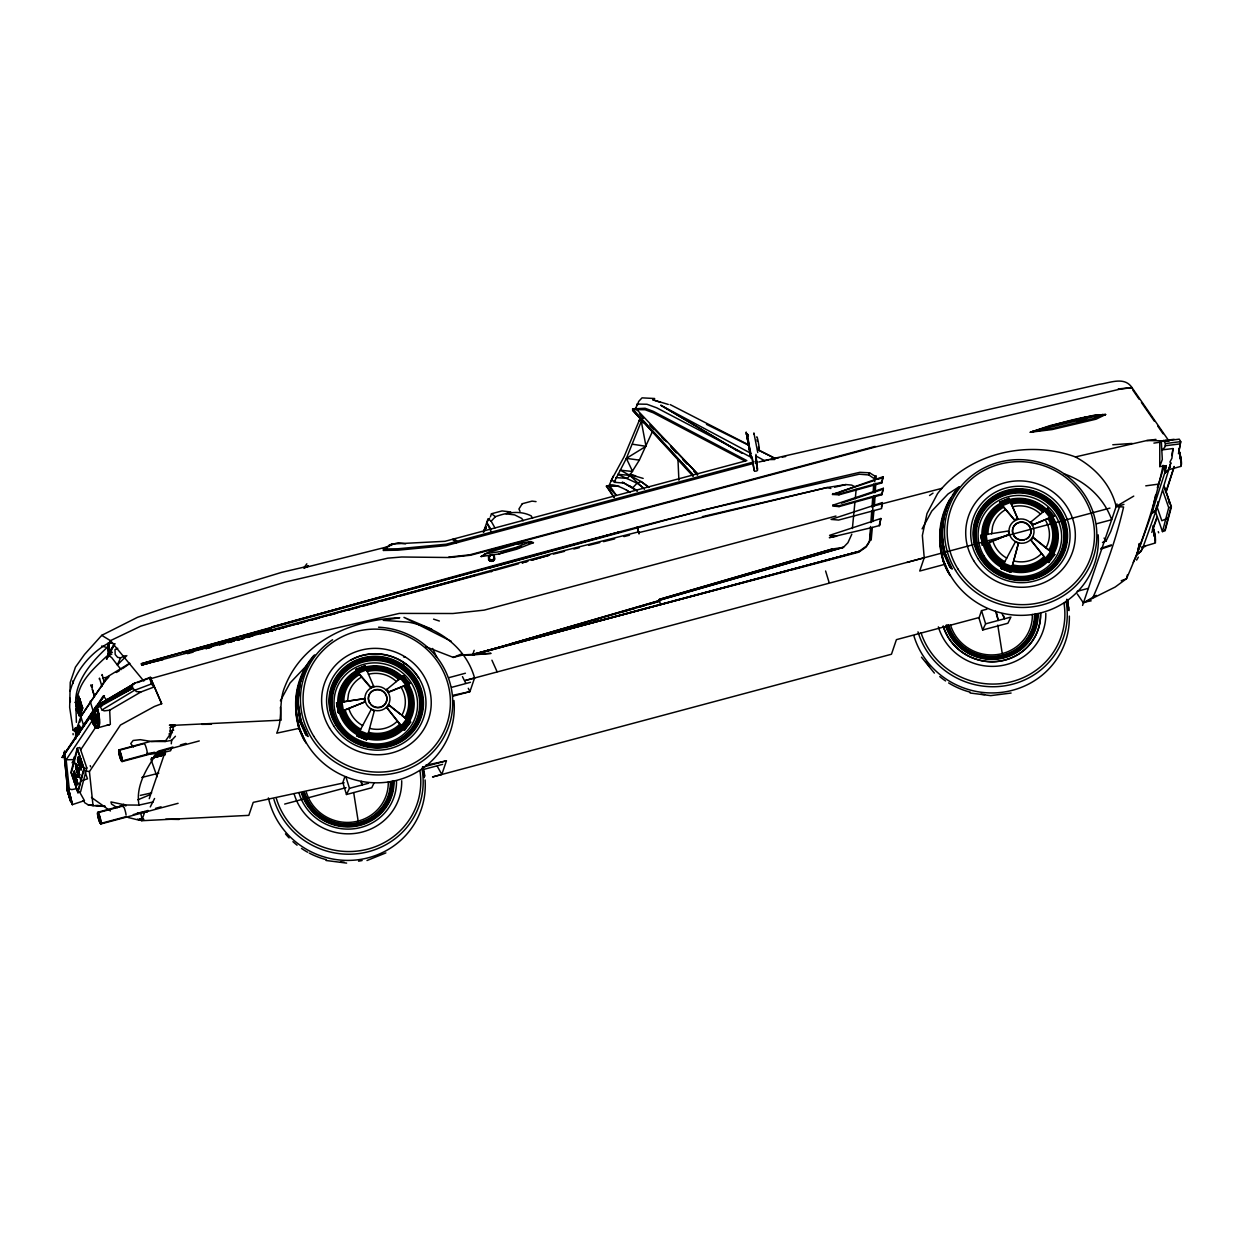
<?xml version="1.0" encoding="UTF-8"?>
<svg xmlns="http://www.w3.org/2000/svg" width="1244" height="1244" viewBox="0 0 1244 1244"><rect width="100%" height="100%" fill="white"/><g stroke="black" fill="none" stroke-linecap="round" stroke-linejoin="round"><path stroke-width="1.5" d="M1170.822 462.908L1168.427 470.03L1164.742 473.047L1166.063 465.785L1159.75 466.578L1159.781 441.62L1179.234 439.148L1180.711 441.62L1178.877 451.665M76.661 770.207L78.947 777.111L77.128 771.731L78.31 775.463L78.574 774.717M77.377 771.653L78.574 775.385M78.403 775.463L77.206 771.715M78.621 732.467L78.356 726.776L79.196 732.156M945.471 564.154L919.72 571.043L924.214 557.763L922.364 535.526L926.982 513.57L937.556 493.619C968.718 452.94 1028.104 439.536 1075.391 456.921L1146.812 440.547L1168.878 440.905L1131.947 387.568L1119.056 389.356L875.931 446.845L470.543 555.244L449.55 557.514L401.61 557.001L387.755 558.167L285.342 582.021L140.774 626.136L110.436 640.66L109.379 642.573L108.803 653.193L106.58 659.009L108.586 655.401L108.803 642.899L112.162 642.604M1076.511 420.052L1077.257 421.421M1077.475 421.343L1076.729 420.161M1077.708 420.363L1078.501 420.643M1077.631 420.907L1078.501 420.503M1079.077 419.446L1079.434 420.223M1080.616 419.881L1079.341 419.492M1080.274 419.663L1080.818 421.156L1079.497 421.265M1080.274 421.638L1080.896 420.27M1082.56 419.632L1081.969 419.212M1082.031 419.119L1082.389 420.177M1083.477 418.637L1083.54 419.663M1083.695 418.622C1084.068 416.756 1085.188 420.674 1083.54 419.523M1084.69 417.549L1085.048 417.3M1084.752 417.782L1085.779 417.704L1085.374 419.368M1086.401 418.544L1086.525 419.181M79.289 732.11L78.559 727.631M78.59 727.787L79.678 732.032L78.963 728.409M75.573 739.169L75.697 731.845L80.876 716.56L107.528 676.705L129.718 663.239M77.268 704.244C76.055 683.733 93.113 669.023 106.751 656.226L108.586 655.401L108.819 653.038L106.58 659.009L108.741 655.588L107.793 643.506L108.803 642.899M80.471 768.077L78.077 760.846M81.202 769.741L77.657 760.893L77.548 759.12L80.72 767.999L77.812 759.042L81.529 767.735L78.139 757.052L79.585 763.241M1078.812 419.881L1080.647 419.881M78.667 727.6L79.041 730.166L78.761 725.47L79.507 730.29L78.761 726.667L79.694 729.186M79.01 726.527L79.196 725.345L79.678 728.595M79.134 732.638L79.709 727.382L79.134 728.937M78.559 733.618L78.838 734.551L77.828 733.898L78.854 733.633C75.355 727.009 80.891 719.747 80.16 732.374L78.419 726.247M108.679 643.008L107.839 643.521L108.586 655.401L108.71 652.929M873.786 496.589L871.686 521.874M874.019 492.873L874.454 485.44M874.672 481.723L875.014 476.157L869.556 472.813L859.884 472.316C618.284 527.814 380.182 597.524 141.381 663.721L141.785 665.027L150.244 662.663M875.014 496.263L874.423 505.779M875.232 492.546L875.776 483.263M876.009 479.546L876.227 475.83M1085.67 419.259L1085.965 417.346M1167.914 498.688L1167.541 497.507M1167.929 498.611L1167.665 497.678M80.362 759.446L80.736 760.551L80.456 759.446M870.582 526.476L869.447 541.809L866.011 547.142L858.749 552.181L790.298 570.327M870.862 522.651L871.717 511.16M872.013 507.319L872.713 497.74M873.148 492.002L873.708 484.336M79.538 791.868L84.452 800.638L72.339 804.619L69.446 792.926M79.134 731.69C76.801 724.552 78.807 735.499 78.232 731.161M78.963 730.71L78.496 729.855L78.232 732.576M78.17 727.04L79.523 731.659C77.61 731.301 78.185 726.216 79.476 730.337M78.216 727.818C76.817 731.13 80.471 727.227 79.025 728.207M79.445 730.057L79.352 728.175M71.686 802.878L69.369 792.957L70.224 796.284M71.857 802.458L72.447 804.324M71.888 804.153L70.721 797.202M77.657 769.616L78.978 773.488M879.508 525.543L880.814 518.53L879.508 525.543L871.127 527.751L869.96 540.425L866.399 546.116L859.044 551.419L507.645 645.558M871.173 540.098L872.355 527.425M872.899 521.485L873.941 510.382M75.542 766.491L78.87 777.236M852.373 528.576L854.908 502.421M855.266 498.688L856.167 489.343M832.5 494.459L883.116 476.716L881.763 482.952L838.985 494.817L832.5 494.459L837.71 492.733M832.842 505.204L832.749 506.044L839.062 506.603L881.841 494.739L883.364 488.301L832.842 505.204L839.14 505.748L881.918 493.884L883.364 488.301M838.985 494.817L839.062 493.961L881.841 482.097L883.116 476.716M839.062 506.603L839.14 505.748M873.723 485.176L873.817 484.32M873.801 496.962L873.894 496.107M881.763 482.952L881.841 482.097M881.841 494.739L881.918 493.884M171.283 743.819L171.641 740.336L175.451 736.246M78.994 696.127C78.605 695.785 79.896 708.738 82.726 708.1L79.585 698.397L79.414 699.486M76.91 770.129L78.823 776.878M77.594 767.781L79.709 775.121L78.388 772.431L79.165 773.457M79.492 775.043L78.652 772.353M104.651 806.439L93.051 805.708L89.428 771.622L120.435 725.05L154.365 706.499L161.673 703.731L150.275 677.342L132.844 683.905L132.33 686.719L97.125 706.965L93.098 712.781L93.191 715.751M108.586 655.401L108.834 653.038M79.523 775.074L77.47 768.03M75.666 766.522L77.066 771.467L76.817 770.145M488.519 556.814C493.401 567.731 498.269 548.448 488.519 556.814L488.628 559.629C489.778 562.63 495.485 561.417 494.521 558.058M295.761 706.079L297.814 688.119M295.901 708.131L296.741 699.05M297.316 695.629L297.969 688.305M296.974 702.798L299.229 682.972L305.651 667.297M299.369 682.832L297.114 702.642L300.115 722.64M299.648 682.676L297.409 702.44L300.535 722.204L306.397 735.297M299.928 682.536L297.689 702.238L300.799 721.955L306.973 735.717M300.208 682.381L297.969 702.036L301.079 721.691L307.548 736.137M940.433 535.153L941.039 529.788M941.646 524.408L942.05 520.832L941.817 524.595M940.588 535.309L940.993 531.732M943.45 515.358L941.07 535.324L944.196 555.182M943.745 515.203L941.49 534.967L944.616 554.731L950.494 567.824M1133.268 562.366L1137.109 554.42L1139.395 543.472L1137.032 554.575L1140.717 551.605L1142.676 548.169L1157.324 507.132L1157.946 501.612M1137.032 554.575L1151.664 513.539L1155.349 510.569L1157.309 507.132L1170.806 462.97M81.016 769.694L78.03 760.877L80.922 769.476M1173.03 448.789L1171.91 458.274L1169.858 462.146M881.436 507.117L882.323 502.592L881.561 508.563L838.627 520.054L831.085 519.417L882.323 502.592M347.542 701.321L348.475 694.059A28.954 27.881 18.8 0 1 361.537 677.078M991.639 533.847L992.556 526.585A28.954 27.881 18.8 0 1 1005.619 509.605M70.799 800.825L72.401 804.759L68.062 789.147M1081.238 420.348L1081.16 418.964M76.506 734.8L74.998 728.626L78.185 728.222L79.616 732.047M79.01 697.418C77.688 701.087 79.865 709.033 82.446 708.909L78.947 699.517L82.011 708.613L80.922 709.531L82.446 708.909M1080.165 421.374L1080.134 420.503M79.803 728.735C77.144 731.752 78.108 726.465 78.185 729.279M1163.093 465.318C1155.007 504.24 1142.49 542.353 1126.504 578.709L1115.168 587.044L1083.415 602.905L1077.304 593.994M1171.786 455.537L1173.045 448.524L1161.787 449.939L1162.316 459.487L1159.75 466.578M1178.457 453.765L1180.711 441.62L1165.504 443.548L1163.435 440.407M101.946 675.492L102.148 674.528L103.89 681.09L107.995 678.027M453.205 696.111L469.937 691.633L474.57 677.996C466.282 647.751 438.432 627.66 408.436 622.155L383.23 620.336L399.728 617.724C353.001 619.481 302.805 640.318 284.829 686.766C278.283 702.051 283.181 718.363 276.728 733.167L299.462 728.284M1155.536 495.19L1151.68 513.523L1155.349 510.553L1157.324 507.117M1164.742 473.047L1166.312 465.567M99.287 679.1L99.489 678.151L101.915 686.393M879.197 525.59L879.897 522.433M1127.344 574.946L1126.504 578.709L1121.202 580.761M78.45 731.938L77.952 729.419M611.302 480.324L624.13 456.672L639.478 419.974M642.324 418.855L626.385 458.367L614.054 482.283L623.508 483.03M1082.56 419.788L1082.436 419.43M659.118 600.308L843.448 547.329L659.118 600.308L659.351 599.359L832.127 549.071L843.448 547.329L847.941 542.711L851.829 534.174M648.342 604.444L659.444 601.256L659.413 599.39L832.127 549.071M1077.708 419.943L1078.486 420.519M77.19 748.282L70.924 772.213L77.906 792.723L80.565 791.899L86.816 767.968L79.849 747.473L77.19 748.282L84.157 768.776L77.906 792.723M1156.671 505.997L1155.318 511.16L1162.471 531.608L1165.13 530.768L1171.381 506.837L1164.228 486.388M1162.471 531.608L1168.722 507.676L1162.767 490.634M1164.959 529.96L1171.102 506.479L1164.508 487.632M366.513 739.776L374.444 710.324A12.58 12.113 18.8 0 0 386.48 707.198L404.689 729.917L410.644 722.126L388.423 704.679A12.58 12.113 18.8 0 0 388.144 692.519L386.106 690A12.58 12.113 18.8 0 0 373.931 686.828L370.93 688.041A12.58 12.113 18.8 0 0 364.896 698.568L365.394 701.709A12.58 12.113 18.8 0 0 371.396 709.111L374.257 710.759L371.396 709.111L357.09 735.997L366.513 739.776L357.09 735.997M1010.594 572.302L1018.541 542.851A12.58 12.113 18.8 0 0 1030.576 539.725L1048.77 562.443L1054.741 554.653L1052.797 553.456A37.444 36.045 18.8 0 0 1051.989 517.255L1053.886 516.058L1047.572 508.252L1030.188 522.527A12.58 12.113 18.8 0 0 1018.012 519.354L1015.026 520.567A12.58 12.113 18.8 0 0 1008.993 531.095L1009.49 534.236A12.58 12.113 18.8 0 0 1015.493 541.638L1018.541 542.851L1010.594 572.302L1001.171 568.524L1009.226 571.229M73.551 777.205C74.671 773.737 73.443 779.739 72.961 775.463L74.422 771.093L74.78 773.628C84.11 805.692 69.757 753.662 75.977 783.487M76.506 763.925L77.61 770.953L75.884 765.355L76.506 763.925L77.439 768.543M73.8 777.127L74.422 771.093M74.158 775.028L74.376 774.234M77.517 782.678L74.158 771.171M77.175 768.621L76.257 764.003M77.081 777.36L76.941 774.312M79.165 769.896L79.041 766.848M76.661 781.885L76.382 785.866L76.413 781.963M1155.101 538.854L1153.717 531.359M462.286 653.66L453.003 657.47L463.343 654.873L472.611 654.95L659.444 601.256M79.538 727.787L79.383 729.342L79.492 728.284M79.663 729.404L78.932 728.611L79.336 730.337M1157.293 487.835L1164.431 465.66M1174.118 466.453L1165.784 492.329L1165.364 490.976M1165.939 492.608L1174.134 467.153M70.13 691.213C75.215 671.418 90.206 653.147 107.839 643.521M77.828 703.373L76.693 706.343M77.906 705.348L78.745 705.115L81.031 713.107L80.191 713.325L77.097 703.233L78.279 702.565M77.377 702.44L78.216 702.207M79.88 699.408L81.295 705.146L79.88 699.408L78.077 700.636L81.606 711.475L81.389 709.236M77.299 705.364L79.709 714.725L80.642 714.243L79.709 714.725M79.803 714.476L77.081 704.881M81.311 709.469L81.389 710.557L78.325 699.61M77.361 704.742L77.672 703.809L76.833 704.042M81.202 703.855L79.367 704.399L80.176 702.642L78.481 703.218L79.414 702.751M80.425 706.157L79.367 706.747L80.207 706.53M80.207 704.182L79.585 703.715M76.459 705.581L79.289 716.046L75.9 704.011L76.537 705.348M79.274 713.792L78.434 714.009M77.455 702.207C82.228 713.745 81.466 720.82 76.972 703.606M80.191 713.325L81.109 712.859M78.994 700.73L79.181 699.392L81.995 710.277L81.078 710.448L80.58 707.09L79.632 707.634L80.471 707.401M81.389 712.066L80.456 712.532L81.389 712.066L79.321 705.332M82.726 708.1L81.451 705.053M79.709 722.422L81.28 717.85M141.785 665.027L141.381 663.721L151.364 660.782L619.745 531.997L271.581 627.038L299.026 619.341L619.745 531.997M137.509 819.112L141.754 820.713L144.864 811.539M149.233 798.695L165.421 750.987M169.79 738.143L174.144 725.299L281.144 720.167L280.413 707.276M344.79 776.862L342.831 782.6L346.47 794.512L371.754 787.747L373.993 783.114M490.416 516.851L491.473 513.756L502.032 510.926L510.584 511.937M491.209 571.727L492.951 570.903M463.343 654.873L491.069 653.364L472.611 654.95L474.182 650.317M979.183 617.522L896.411 639.649L891.466 654.235L432.539 776.956L441.822 774.452L446.441 760.815L425.603 765.293M986.943 609.171L981.532 610.633L978.997 618.097L982.636 630.008L1007.904 623.244L1010.905 617.071L985.621 623.835L982.636 630.008M1131.667 388.392L1131.947 387.568C1124.389 376.046 1109.57 383.09 1098.965 384.365L762.152 461.12M1082.575 605.408L1117.019 503.944M613.323 476.063L609.125 485.424L606.372 486.155L613.945 497.429M639.089 533.583L639.198 531.717L551.869 553.72L297.332 623.664M788.447 570.825L472.798 654.36L859.044 551.419L472.611 654.95L659.709 600.494L509.729 644.143M637.317 526.818L638.778 532.883M875.014 476.157L874.143 478.582L868.794 474.959L859.215 474.197L699.579 510.926L489.918 567.933M1119.74 506.277L1110.736 531.546L1106.04 541.062L1102.495 542.462M1152.395 529.851L1156.858 517.348M1151.804 532.416L1157.262 517.115M868.794 474.959L869.556 472.813M1080.818 420.301L1079.605 419.29M106.58 659.009L108.788 653.24L114.79 643.739M171.843 747.597L170.568 750.785L156.386 753.957L146.947 753.273M67.845 789.691L67.269 785.275L70.581 797.249M150.275 806.921L154.583 798.492M306.226 666.442C294.097 688.881 291.329 717.166 304.08 739.947M306.77 665.618L298.467 686.486L307.33 664.794M943.325 515.498L949.747 499.839M950.307 498.968C938.209 521.407 935.472 549.708 948.161 572.473M941.895 520.645L943.823 515.265M950.867 498.144C939.391 519.743 939.002 546.816 951.069 568.244M951.411 497.32C939.609 519.292 939.204 546.878 951.644 568.663M1181.24 461.788L1178.768 448.68M1081.145 420.41L1081.098 419.041L1082.358 418.979M615.687 477.572L627.303 478.38L629.791 475.363L639.338 460.124L652.602 431.155M489.265 555.648L488.628 559.629M745.14 461.12L653.271 412.79L645.138 409.758L635.404 409.603L637.223 404.051L646.958 404.253L656.723 407.83L751.951 457.745M125.162 655.681L120.606 657.827L117.34 664.949L121.15 669.63M639.976 418.901L639.167 420.892M64.844 753.118L62.2 757.518L64.159 754.688L63.942 752.402L64.035 756.352L66.165 759.804L74.189 759.555L73.94 757.192M1165.504 443.548L1164.648 447.576L1161.787 449.939L1161.305 440.92L1174.149 439.303M346.47 794.512L349.471 788.338L345.879 776.785M1092.745 597.866C1105.698 568.741 1116.381 538.03 1123.596 507.008L1116.163 506.448C1110.845 484.476 1094.969 467.464 1075.391 456.921M126.857 655.588L117.34 664.949L111.649 657.547L108.741 655.588L114.775 643.77M1085.406 418.528L1085.374 419.228M1001.171 568.524L1015.493 541.638L1018.354 543.301M280.382 700.807L290.054 682.987L306.335 665.882M922.115 528.887L931.787 511.066L948.052 493.961L959.295 486.637M1083.197 419.461L1084.364 419.586M1170.417 466.5L1168.443 469.937L1164.757 472.907L1151.664 513.539L1155.349 510.538M1142.723 548.091L1140.764 551.496L1137.109 554.42M1136.596 560.111L1138.338 557.141M1085.063 418.388L1085.25 419.321M109.69 651.576L113.22 645.714M1080.538 420.317L1080.476 421.467M84.592 724.148L103.236 695.971L107.886 701.321M490.991 531.25L486.731 522.542L489.498 518.266M484.351 529.524L486.202 526.678M483.869 530.955L485.72 528.109M486.155 528.125L483.387 532.385L488.037 518.701L491.147 521.205L494.941 527.876M154.054 686.999L151.379 683.967L149.56 677.591L154.054 686.999L140.961 691.944L136.436 691.586L132.813 688.305L100.22 706.468L97.125 706.965L90.392 716.746L91.729 720.571A16.452 4.416 76.6 0 0 98.805 726.729A16.452 4.416 76.6 0 0 97.001 707.385L99.053 715.673L99.256 725.376A16.607 4.463 76.6 0 1 91.885 720.525L90.392 716.746L97.125 706.965L132.813 688.305L132.33 686.719L95.586 707.354L102.055 705.799M62.853 756.119L96.239 705.97L135.394 682.956L99.302 704.353L111.493 697.775M92.616 720.074L66.165 759.804L69.26 788.867L71.779 789.582L77.284 788.556M72.059 762.759L74.189 759.555M80.533 750.039L96.363 726.247M94.186 720.214L96.472 716.808C96.115 715.222 93.922 709.453 92.32 712.967C90.377 717.322 97.219 730.586 97.016 719.809M80.938 769.818L79.74 763.521M93.938 719.436L96.239 716.031M75.355 727.678L75.122 729.124L78.31 728.704L78.216 729.73M75.029 728.813L76.568 727.569M90.563 716.793C94.886 699.921 102.132 731.145 94.7 721.753M95.477 709.111L62.2 757.518L93.098 712.781M91.185 718.534L92.243 716.855M97.001 705.939L104.138 695.738M97.296 705.861L104.449 695.66M156.386 753.957C146.31 768.854 135.472 786.379 139.017 805.101L153.214 801.929M133.497 746.991L130.729 743.632L133.108 740.491L140.277 739.682L151.255 741.455L165.079 741.533L170.366 733.976L170.288 727.367L175.404 725.983M78.807 712.703L81.404 711.568M92.087 699.672L94.046 696.889M96.006 694.105L99.707 688.849M100.577 687.605L108.43 676.472M90.392 716.746L90.983 716.093L91.869 720.54A16.421 4.416 76.6 0 0 99.582 723.044L99.458 719.281M91.994 719.498A14.415 3.872 76.6 0 0 98.198 724.879A14.415 3.872 76.6 0 0 96.628 707.929L97.141 707.354M532.556 518.25L531.204 515.887C519.805 510.102 506.914 512.528 495.439 516.68L491.147 521.205M75.868 732.281L73.069 730.072L69.664 707.338L70.239 682.427L75.433 667.157L84.561 654.422L101.728 635.342L137.571 617.288L165.701 607.678L281.984 572.256L308.341 566.113L303.816 567.824L389.683 546.24M1080.414 419.446L1079.885 420.394M303.894 567.808L306.848 563.812M314.825 654.935L307.874 663.969A78.356 75.433 18.8 0 0 301.343 721.442L308.139 736.557M387.257 707.463L389.185 704.944M402.232 726.76L407.643 719.716M400.304 714.196L388.423 704.679L386.48 707.198L403.911 729.653L406.912 725.765M404.222 729.761L410.209 721.971M958.906 487.461L951.955 496.496A78.356 75.433 18.8 0 0 945.44 553.969L952.22 569.083M1031.338 539.989L1033.282 537.47L1054.756 554.668L1049.796 551.045A33.759 32.499 18.8 0 0 1049.065 518.406L1051.926 516.835L1046.002 509.542M1050.745 551.45L1045.52 558.245L1043.794 556.768A32.546 31.333 18.8 0 1 1012.663 564.854L1011.761 567.948L1003.286 564.558M1052.719 553.036L1047.121 560.313L1045.395 558.836A34.972 33.666 18.8 0 1 1011.947 567.528L1010.703 572.069L1001.28 568.29L1002.819 565.351A36.185 34.832 18.8 0 1 985.559 544.094L983.709 544.468L982.247 535.122L985.404 534.827A34.972 33.666 18.8 0 1 1002.182 505.577L1000.58 503.136L1009.475 499.528A38.346 36.916 18.8 0 1 1046.468 509.278M1049.298 560.997L1051.304 558.4M1169.5 469.47L1181.209 466.298L1181.271 459.114M91.45 685.988L92.429 684.744M756.383 459.02C754.735 455.786 758.498 471.709 757.285 468.661M1141.743 547.033L1155.412 542.975L1155.334 536.288L1152.939 525.808M622.327 482.206L632.776 487.741L637.037 483.201L641.158 481.583L649.01 487.15M388.905 691.773L388.144 692.519L409.82 683.516L403.491 675.725L386.106 690L386.853 689.254L388.905 691.773L409.789 683.531L407.908 684.729A37.444 36.045 18.8 0 1 408.701 720.914L410.644 722.126L407.674 720.089A36.185 34.832 18.8 0 0 406.912 685.117L408.794 683.92M1046.826 508.998L1047.572 508.252L1044.338 511.02A34.972 33.666 18.8 0 0 1010.501 502.218L1009.055 498.564L999.849 502.281L1000.751 503.929A37.444 36.045 18.8 0 0 982.807 535.247L980.91 535.324L982.511 545.167L983.366 544.996A38.346 36.916 18.8 0 0 1001.653 567.528M1032.986 524.299L1030.934 521.78L1030.188 522.527L1032.24 525.046L1053.901 516.042L1032.24 525.046A12.58 12.113 18.8 0 1 1032.504 537.206L1030.576 539.725L1048.77 562.443M522.262 503.742L518.919 508.998L520.039 511.315M1078.253 421.203L1078.159 419.679M1078.579 421.078L1078.672 419.943M481.101 556.534C495.61 546.722 513.85 544.001 530.893 541.591L533.412 542.664L516.633 549.242L498.984 553.969L481.101 556.534L484.507 555.151M1155.194 540.036L1153.654 530.659M1082.933 418.482L1083.073 419.866M122.565 668.619L129.625 663.596M929.548 495.501L933.031 493.122M97.545 727.895L110.343 724.381L109.659 709.857M648.746 487.524L641.158 481.583L620.305 470.185L632.605 471.492L626.385 458.367L645.994 446.301L641.484 422.385L643.35 422.649M498.984 553.969L519.588 546.676M521.096 546.52L516.618 548.48M753.351 463.483L446.129 545.618L397.909 550.19L383.432 550.439L383.432 549.024L391.642 544.032L445.025 541.296L746.835 460.607L653.24 411.313L645.107 408.265L632.621 408.856L632.652 410.333L693.157 476.359L693.141 474.959L632.621 408.856M386.728 548.433L383.432 550.439L386.682 548.573M100.22 706.468L101.992 709.935L134.29 690.404L151.379 683.967M116.361 672.491L119.564 670.578M140.883 691.991L109.643 710.2L104.216 710.868L101.992 709.935M1083.415 602.905L1096.228 595.332M1116.163 506.448L1133.751 496.107M116.361 694.929L126.095 689.238M170.288 727.367L173.476 726.558M123.825 804.215L117.169 807.714L111.54 804.044L110.934 801.929L125.52 804.992L139.017 805.101M108.741 655.588L111.851 654.095M1080.103 420.114L1079.901 419.321M305.06 567.606L308.341 566.113M168.935 734.007L172.465 732.529M137.897 799.799L150.275 794.605M338.073 712.579L365.394 701.709L338.71 712.688L336.549 702.844L364.896 698.568L336.549 702.844M982.169 545.105L1009.49 534.236L982.807 545.23L980.63 535.371L1008.355 530.986L1008.853 534.127M491.287 551.59L515.109 544.561M355.613 669.583L364.881 665.835L373.931 686.828L373.713 685.988L370.712 687.201L355.613 669.583L355.831 670.423L370.93 688.041L370.712 687.201M355.722 670.034L364.99 666.286M355.831 670.423L365.098 666.675L364.881 665.835M365.394 667.002L356.484 670.594L357.386 672.242A36.185 34.832 18.8 0 0 340.047 702.502M366.202 668.852L357.883 672.226L358.785 673.859A33.759 32.499 18.8 0 0 342.598 702.098M366.607 669.785L358.567 673.035L359.469 674.668A32.546 31.333 18.8 0 0 343.873 701.896L340.7 702.191L342.084 710.93L343.935 710.542A33.759 32.499 18.8 0 0 360.029 730.383M999.694 502.109L1015.026 520.567L999.912 502.949L999.694 502.109L1008.962 498.362L1018.012 519.354L1008.962 498.362M1006.101 500.446L1009.179 499.202M1001.264 503.944L1009.879 500.461M1010.688 502.312L1002.664 505.562L1003.566 507.194A32.546 31.333 18.8 0 0 987.954 534.422L984.781 534.718L986.165 543.457L988.016 543.084A33.759 32.499 18.8 0 0 1004.126 562.926M1014.809 519.728L1017.794 518.515M366.996 860.521L385.873 852.902M1142.21 547.609L1145.475 546.318M530.893 541.591L516.042 547.422L500.415 551.59L484.585 553.875M77.828 733.898L78.947 733.462M137.462 682.598L150.928 677.513M99.302 704.353L101.759 703.466M150.835 678.633L304.547 635.466L399.277 613.401L452.925 613.51L484.149 610.135L835.968 516.058M68.933 794.947L67.782 788.416M1117.47 506.541L1123.954 504.364M839.436 492.157L874.361 480.479M877.829 479.313L883.038 477.572M841.519 503.12L872.775 492.671M874.61 492.064L883.287 489.156M1101.127 548.277L1111.39 544.856M1100.847 549.102L1111.11 545.681M871.127 527.751L829.328 537.641L836.637 536.211L829.577 535.355L880.814 518.53M142.158 664.918L300.317 623.057M1168.722 507.676L1171.381 506.837M117.729 648.311L114.992 649.57L115.194 654.484L117.636 657.376L120.606 657.827M209.598 646.227L218.726 643.397M222.381 642.262L236.982 637.737M102.941 678.011L108.959 676.891M78.496 767.921L79.429 769.818M84.157 768.776L86.816 767.968M73.505 773.504L76.242 783.409M78.31 773.146L79.243 773.41L77.999 769.492M76.413 775.401L77.33 777.282M76.382 785.866L74.158 775.867M68.498 789.38L69.68 793.454L67.114 785.306L70.208 798.741M70.348 799.861L67.005 789.427L70.379 801.12L66.709 788.401L68.902 795.118L68.202 792.615M241.46 637.223L271.068 628.484M184.236 653.349L475.83 575.008L310.86 620.01M503.96 646.553L472.611 654.95L491.178 649.555M472.611 654.95L485.595 651.218M594.663 619.87L598.364 618.812M620.585 612.421L635.389 608.176M639.089 607.103L644.641 605.517M522.2 562.91L527.705 561.339M531.375 560.298L549.724 555.073L531.406 560.173M511.113 512.419L506.013 513.85L514.565 514.861L521.842 518.484L523.055 520.847M154.458 752.247L121.756 761.079A5.551 0.855 75 0 1 118.895 753.071A5.551 0.855 75 0 1 120.419 753.009A5.551 0.855 75 0 1 121.756 761.079M158.175 751.205L172.994 747.038M180.411 744.954L185.962 743.383M133.279 814.633L148.114 810.45M155.531 808.367L161.082 806.812M494.77 570.405L518.592 563.75M522.247 562.723L527.751 561.199M158.812 773.146L141.754 777.5M154.334 756.181L165.545 753.087M228.227 642.542L233.825 641.002M237.557 639.991L243.171 638.452M246.903 637.441L252.501 635.902M265.578 632.325L274.924 629.775M278.656 628.764L293.6 624.675M228.383 642.51L234.012 640.971M237.76 639.945L243.373 638.421M247.121 637.394L252.75 635.855M260.245 633.818L275.251 629.728M278.998 628.702L284.627 627.163M292.122 625.126L307.113 621.036M78.807 725.641L79.771 728.129M78.372 726.994L78.994 727.724L78.761 726.807M78.45 729.901L79.492 729.59M78.481 731.861L79.554 731.612M141.816 664.934L150.12 662.694M187.471 653.675L193.1 652.151M219.364 645.03L224.977 643.506M238.117 639.96L243.746 638.436M269.995 631.314L275.624 629.791M279.387 628.78L285 627.256M298.14 623.695L303.769 622.171M311.264 620.134L318.775 618.112M330.018 615.049L335.647 613.525M348.786 609.98L358.163 607.43M361.911 606.419L376.916 602.36M380.664 601.334L395.67 597.275M399.417 596.249L491.333 571.354M155.22 753.88L162.715 751.858M151.644 758.14L164.674 754.626M522.293 503.711L532.028 501.114L536.04 501.627M606.372 486.155L619.154 486.264M389.092 545.199L398.204 542.757L405.637 543.846M753.335 462.068L446.129 544.219L397.893 548.775L383.432 549.024M755.186 461.571L756.772 461.151L756.772 462.566L755.201 462.986M758.809 462.022L768.854 459.798M875.154 446.425L469.75 554.824L448.757 557.094M108.788 653.24L112.395 652.26M78.901 698.801L79.74 698.584M78.496 699.392L79.336 699.175M78.776 699.89L79.616 699.657M78.077 700.636L79.429 700.216L78.356 701.118M77.097 703.233L77.952 703.015M77.734 703.606L76.895 703.84L79.989 713.932M77.921 704.648L76.506 704.975L76.63 703.886L77.392 705.115M76.972 705.208L77.812 704.99M81.777 706.701L80.938 706.919L80.611 705.286L81.809 708.567M79.134 708.163L79.974 707.945M81.42 709.702L82.259 709.469M80.067 713.698L80.907 713.465M93.938 710.324L93.02 710.573L90.19 701.305L91.107 701.072L80.876 716.56L83.659 725.656M873.21 506.106L941.941 488.348M76.599 731.596L75.697 731.845L76.801 735.468M118.973 749.868L150.244 741.517M118.957 750.35L144.242 743.585M122.036 761.592A6.064 0.933 75 0 0 120.575 752.775A6.064 0.933 75 0 0 118.911 752.838A6.064 0.933 75 0 0 122.036 761.592L199.273 740.942M448.602 677.731L465.411 673.237M474.57 677.996L465.287 680.484L1109.943 508.112M906.923 562.412L924.214 557.763M451.743 687.31L470.465 682.303M1096.741 523.708L1111.669 519.712C1103.926 497.911 1085.577 481.179 1063.9 473.777M97.809 812.239L125.38 804.868M97.778 812.752L123.063 805.988M100.577 823.481A5.551 0.855 75 0 0 99.225 815.395A5.551 0.855 75 0 0 97.716 815.458A5.551 0.855 75 0 0 100.577 823.481L125.877 816.717M100.873 823.963A6.064 0.933 75 0 0 99.396 815.147A6.064 0.933 75 0 0 97.747 815.209A6.064 0.933 75 0 0 100.873 823.963L178.094 803.313M1077.18 591.32L1088.36 588.334M284.674 804.075L346.034 787.67M422.276 767.284L446.441 760.815M349.471 788.338L368.426 783.269M423.893 769.352L442.6 764.36M639.4 420.332L641.266 420.612M151.675 758.171L164.814 754.781M152.11 758.062L165.203 754.673M854.784 486.684L851.673 485.098L845.904 484.569L827.058 487.539L639.478 532.448M79.429 732.374L79.258 729.233L80.331 729.077M553.409 554.093L564.558 551.325M573.826 549.024L579.393 547.64M588.676 545.338L599.81 542.571M603.527 541.653L614.66 538.885M623.944 536.584L629.511 535.2M96.628 707.929L98.447 715.176L98.556 723.961A14.353 3.919 76.8 0 1 95.897 725.75L92.74 720.96A80.285 62.76 7.1 0 0 92.134 719.654L91.123 716.793M1041.57 429.6L1030.265 432.259L1052.16 429.553L1096.088 419.181L1105.636 414.516C1079.823 416.118 1054.865 424.764 1030.265 432.259L1050.402 425.51L1094.798 415.076L1105.636 414.516L1098.094 416.289M151.861 662.212L162.995 659.6M834.662 487.197L845.904 484.569M702.393 516.633L827.058 487.539L830.852 488.488M94.093 711.428C95.119 713.387 97.25 710.744 95.804 708.94M404.798 656.848L403.585 656.956M405.451 663.721L403.336 663.907M169.946 731.068L173.694 730.212M140.339 795.382L151.675 792.879M452.894 695.303L469.937 691.633L468.273 688.305M344.153 782.818L253.232 802.364L248.816 815.364L141.754 820.713M982.433 544.996L984.284 544.608A37.444 36.045 18.8 0 0 1002.151 566.611M1085.063 602.018L1091.19 600.836M1083.648 419.726L1083.679 419.757A4.572 3.95 0.5 0 0 1083.166 420.006M750.054 455.428L750.443 453.998M165.079 741.533L171.641 740.336M137.369 812.938L147.336 811.912M775.525 458.336L778.884 457.73M782.258 457.123L785.633 456.517M73.069 730.072L77.874 729.233M74.935 702.393L78.419 701.849M1131.947 387.568L1118.263 388.937M1153.903 443.113L1161.383 442.009M516.851 544.297L522.06 543.55M528.7 543.348L533.412 542.664M1145.755 485.844L1158.63 484.103M109.332 642.573L112.986 643.335M78.465 711.335L81.218 710.962M143.666 819.454L138.799 820.091L128.272 817.526M1146.812 440.547L1155.971 439.396M1164.757 440.982L1168.085 440.563M1165.519 445.725L1180.245 443.875M1011.092 693.048L990.722 695.629L970.133 693.017M1112.789 444.761L1132.164 443.439M143.651 819.096L138.799 820.091L141.847 817.977L140.774 813.109M174.953 724.91L169.386 725.221L174.144 725.299M151.255 741.455L164.457 740.786M358.054 734.084A37.444 36.045 18.8 0 1 340.203 712.081L338.352 712.47L336.829 702.798L338.726 702.72A37.444 36.045 18.8 0 1 356.67 671.402L355.768 669.754L364.958 666.038L366 668.759A36.185 34.832 18.8 0 1 401.019 677.871M81.249 714.305L78.963 714.383L78.201 713.092L80.518 713.045M139.359 819.05L143.029 818.956M770.347 459.565L774.748 459.487M81.917 713.279L78.885 712.999M201.777 724.366L211.449 724.257M346.625 863.103L326.037 860.49M165.747 819.174L179.12 819.454M654.671 398.515L642.028 397.862L638.654 401.47L637.255 405.528L637.223 404.051M832.594 493.619L839.062 493.961M611.208 480.666L615.516 481.133M91.9 805.101L88.137 804.806L84.374 802.489M95.664 805.412L105.071 806.174M93.58 805.257L88.137 804.806L93.051 805.708M97.219 805.568L104.465 806.174M1165.084 440.438L1168.878 440.905M107.217 724.972L109.037 725.19M626.385 458.367L639.338 460.124M632.574 444.232L645.994 446.301M84.499 770.611L89.428 771.622M630.786 474.617L635.591 475.768M101.588 646.087L107.124 647.486C89.615 663.876 71.203 685.211 76.63 711.086M433.565 619.139L439.365 621.02M629.308 474.353L643.164 478.411M668.277 404.44L652.727 399.744L660.502 402.403M1179.763 452.21L1179.576 452.147A14.539 2.053 74.9 0 1 1181.069 465.24M1178.659 451.914L1179.561 453.205M1181.256 462.784L1179.996 454.278M1033.282 537.47L1032.504 537.206L1048.801 550.252A32.546 31.333 18.8 0 0 1048.101 518.795L1049.998 517.597L1044.462 510.786M403.911 729.653L404.689 729.917L402.947 728.409A37.444 36.045 18.8 0 1 367.135 737.723M616.138 495.003C597.151 477.307 623.571 486.979 630.07 492.546M425.852 646.771L452.987 657.283M1003.939 563.345L1012.118 566.611M1011.403 569.285L1002.648 565.771L1004.779 561.697A32.546 31.333 18.8 0 1 989.244 542.571L987.394 542.959L986.057 534.516M1001.995 566.984L1011.045 570.607M359.858 730.819L368.037 734.084L368.566 732.327A32.546 31.333 18.8 0 0 399.713 724.241L401.423 725.718L406.664 718.923L404.72 717.726A32.546 31.333 18.8 0 0 404.02 686.253L405.902 685.071L400.381 678.244M359.205 732.032L367.68 735.422M358.552 733.245L367.322 736.743M357.899 734.458L366.964 738.081M431.73 629.184L403.973 617.366L451.385 641.36M706.483 424.359L747.955 444.917M757.798 449.877L775.494 458.585M622.793 482.377L636.819 490.789M670.112 404.564L748.981 445.041M757.549 449.426L772.975 457.357M737.148 450.717L660.875 405.295L750.816 453.282M755.901 456.004L764.391 460.529M83.13 800.623L84.079 801.136M660.875 405.295L742.015 453.282M1049.796 551.045L1051.74 552.243L1046.313 559.287L1044.602 557.794A33.759 32.499 18.8 0 1 1012.305 566.191M407.674 720.089L409.618 721.302L403.833 728.813L402.107 727.336A36.185 34.832 18.8 0 1 367.509 736.324M1152.519 529.011L1153.732 529.524A14.539 2.426 75.2 0 1 1154.867 535.044M755.388 461.571L756.772 462.566M630.117 486.171L634.798 489.514M91.481 797.435L110.421 810.995M632.776 487.741L637.472 491.1M626.478 490.136L629.588 492.375M101.728 635.342L110.436 640.66L143.822 681.059M643.288 487.772L637.037 483.201L617.817 474.322L629.791 475.363L644.516 489.265M491.473 513.756L495.439 516.68M454.62 538.73L457.979 542.446M1048.754 562.428L1047.028 560.935A37.444 36.045 18.8 0 1 1011.216 570.25M1048.303 562.288L1047.635 561.713A38.346 36.916 18.8 0 1 1010.952 571.245M68.871 791.262A80.285 79.118 -29 0 0 68.373 789.629L67.114 785.306M639.463 413.786L643.506 417.968M650.254 424.95L666.457 441.698M670.5 445.881L697.495 473.793L697.511 475.192L693.546 471.009M635.373 408.11L697.495 473.793M640.691 415.185L643.335 417.968M649.943 424.95L653.909 429.133M661.839 437.515L664.483 440.298M671.076 447.28L676.363 452.863M682.972 459.845L686.937 464.028M632.652 410.333L693.141 474.959M67.86 787.234L68.171 789.458M67.674 787.421L69.26 788.867M1047.121 508.703L1053.45 516.509M1046.764 508.92L1052.875 516.447L1050.993 517.644A36.185 34.832 18.8 0 1 1051.771 552.631M1050.962 517.209L1045.224 510.164L1042.814 512.264A32.546 31.333 18.8 0 0 1011.31 504.069L1010.284 501.394L1001.964 504.753L1002.866 506.386A33.759 32.499 18.8 0 0 986.679 534.625M921.493 657.205L934.384 673.097M403.025 676.176L409.354 683.982M409.074 684.262L402.667 676.378L403.491 675.725L400.257 678.493A34.972 33.666 18.8 0 0 366.42 669.692M401.905 677L407.83 684.309L404.984 685.879A33.759 32.499 18.8 0 1 405.699 718.519L408.638 720.509L403.025 727.787L400.506 725.268A33.759 32.499 18.8 0 1 368.224 733.665L366.622 739.542L357.183 735.764L360.682 729.171A32.546 31.333 18.8 0 1 345.148 710.044L343.313 710.433L341.976 701.989M406.866 684.682L401.143 677.622L398.718 679.737A32.546 31.333 18.8 0 0 367.229 671.542L365.798 667.935L357.183 671.418L358.085 673.051A34.972 33.666 18.8 0 0 341.322 702.3L338.15 702.596L339.628 711.941L341.478 711.552A36.185 34.832 18.8 0 0 358.738 732.825M78.947 701.911L78.932 702.891M78.248 757.083L81.855 767.548L78.279 757.332M1132.755 389.947L1139.255 399.355M1141.432 402.481L1154.448 421.281M1157.697 425.977L1163.124 433.798M609.607 485.595L616.215 495.19M1165.488 469.999L1163.591 466.624M1167.603 496.496L1167.976 497.569M606.854 486.326L614.349 497.569M74.702 782.865L74.36 781.823M1104.081 538.077L1106.04 541.062M161.673 703.731L150.275 677.342M486.731 522.542L490.898 529.089M76.957 770.3L78.465 774.25M437.313 766.335L441.822 774.452M71.11 800.53L71.048 799.254M71.514 802.271L71.514 801.198M67.767 789.536L69.12 795.351M80.285 710.262L80.471 709.686M462.457 676.643L465.785 683.298M1001.995 613.572L1004.577 618.766L1003.488 615.624M80.471 758.265L80.813 759.26M80.596 767.937L79.414 764.733M78.154 760.939L79.336 764.143M432.601 648.466L436.753 657.221M78.994 701.492L78.854 703.14M78.59 730.726L78.201 728.968M78.419 709.997L79.056 711.397M491.924 660.206L497.087 671.698M949.887 567.388L944.336 554.995L941.21 535.184M943.092 560.329L950.027 575.537M942.765 560.173L949.11 574.013M300.239 722.469L305.806 734.862M305.946 743.01L298.995 727.802L295.73 708.007L298.684 727.647L305.013 741.486M90.719 684.993L91.916 687.776M79.072 710.915L76.926 705.41M76.677 769.025L76.257 768.123L76.428 769.103M77.797 708.613L77.035 706.452M77.19 703L79.849 710.526M98.914 714.927L97.872 712.19M1009.366 499.637L1009.086 498.813L999.818 502.56L1000.238 503.322A38.346 36.916 18.8 0 0 981.858 535.402M79.569 714.227L79.414 712.33M1168.722 501.627L1169.376 503.478M1168.054 518.079L1161.818 520.738L1156.531 505.391M361.009 781.823L362.113 784.964L361.289 781.248M150.835 758.964L157.071 776.785M1179.934 454.635L1180.929 457.994M1158.273 531.67L1158.677 532.805M1084.099 418.606L1084.317 419.244M80.191 710.495L80.767 711.708L80.549 709.453M79.492 714.476L80.129 715.813L79.445 711.91M90.237 765.651L90.625 766.802M85.121 772.042L87.484 778.868L81 780.843L74.034 760.348M68.016 790.173L69.104 793.563M73.567 773.302L74.049 775.121M76.008 783.922L76.646 785.788M456.346 542.897L452.987 539.165L453.422 540.471M70.006 797.326L70.441 798.71M69.322 796.238L70.41 799.597M77.066 771.467L76.008 768.201L76.817 771.544M981.532 610.633L985.621 623.835M92.414 689.642L94.544 696.484L92.196 688.834M825.596 570.996L829.064 582.332M637.099 527.394L638.996 533.847M659.196 600.043L660.626 604.708M91.9 685.413L92.414 687.123M125.52 804.992L125.846 806.05M78.481 703.218L77.797 701.103L78.014 703.358M81.031 713.107L78.03 702.844M77.921 727.818L79.025 731.503M1179.95 456.766L1180.323 458.165M68 791.091L68.544 792.879L67.954 790.951M78.559 729.466L78.792 730.383M94.14 720.276L93.331 716.933M69.026 794.092L68.156 790.951M74.935 781.994L74.749 781.994M1153.623 533.381L1154.323 536.242M71.001 799.083L70.799 798.15M747.986 434.514L748.406 436.1M70.208 797.482L69.197 793.859L69.446 796.409M1153.826 533.598L1154.385 535.946M70.364 796.238L71.421 800.467M1179.918 457.217L1180.556 460.016M71.11 799.052L72.012 802.893M750.847 453.609L749.215 445.865M73.894 775.945L75.76 784M758.389 446.876C760.908 457.59 757.534 434.98 756.71 436.971M996.631 613.043L998.263 620.461L995.527 611.146M748.966 444.03L746.431 433.689L750.692 456.408L746.182 432.057L750.941 458.056L747.457 434.14M757.192 468.071L755.839 460.84M97.965 712.703L98.431 715.191M751.936 456.983L754.066 469.968L752.138 457.186M757.052 439.598L757.332 441.34M79.414 726.403L79.181 725.501M69.788 697.946L70.395 701.787M1067.414 599.919L1068.58 607.554M1067.15 599.452L1068.503 608.876M1067.088 600.914L1068.456 609.529M1066.699 599.359L1068.409 610.182M983.506 534.92L984.937 543.97L986.787 543.581A34.972 33.666 18.8 0 0 1003.473 564.138M997.766 625.11L1002.26 653.582M981.516 537.113L982.029 540.362M942.237 554.964L940.262 542.462A78.356 75.433 18.8 0 0 940.464 546.178M939.655 540.409L942.936 560.251M423.069 766.926L424.453 775.696M422.944 767.113L424.406 776.349M422.727 766.662L424.328 777.64M364.259 698.459L364.756 701.6M339.425 702.393L340.856 711.444L342.706 711.055A34.972 33.666 18.8 0 0 359.392 731.612M353.685 792.568L358.163 821.056M337.171 702.953L337.684 706.203M338.197 709.453L338.71 712.688M336.875 702.907L338.415 712.641M67.611 789.707L67.627 788.121M755.792 456.517L757.347 469.377L755.948 454.34M757.751 452.521L753.895 432.943L753.864 434.265M99.053 715.673L99.193 725.376A16.607 4.541 76.8 0 1 91.729 720.556M64.61 750.925L65.248 756.943M67.518 788.152L63.942 752.402L67.72 790.904M73.069 733.54L73.132 734.737M677.933 458.943L678.897 480.184M494.474 556.534L494.583 559.365M494.257 558.463L494.303 559.987M493.619 555.446L493.666 556.97M493.79 559.007L493.837 560.531M493.168 559.442L493.23 560.951M492.453 559.722L492.5 561.246M491.66 559.847L491.707 561.371M490.851 559.8L490.898 561.308M490.618 554.933L489.934 556.737L489.887 555.213M490.089 559.582L490.136 561.091M489.436 559.209L489.483 560.733M488.799 556.192L488.845 557.716M488.923 558.712L488.97 560.235M76.008 708.956L76.382 722.344M391.642 544.032L391.658 545.447M453.951 700.512A79.632 76.661 18.8 0 1 351.523 778.837A79.632 76.661 18.8 0 1 313.923 655.339M350.45 660.362A49.884 48.018 18.8 0 1 418.715 678.104M378.565 627.209A76.459 73.614 18.8 0 1 448.524 726.947A76.459 73.614 18.8 0 1 330.811 759.042A76.459 73.614 18.8 0 1 332.583 639.743M397.334 721.178A28.954 27.881 18.8 0 1 369.623 728.378M362.61 725.563A28.954 27.881 18.8 0 1 348.802 708.551M368.426 674.295A28.954 27.881 18.8 0 1 396.447 681.588M401.159 687.388A28.954 27.881 18.8 0 1 401.781 715.378L406.695 719.312A34.972 33.666 18.8 0 0 405.948 685.506M369.67 703.218A9.314 8.972 18.8 0 1 376.59 689.736A9.314 8.972 18.8 0 1 386.402 701.818A9.314 8.972 18.8 0 1 371.178 705.084M299.151 727.88A78.356 75.433 18.8 0 1 296.57 715.456M296.227 711.848A78.356 75.433 18.8 0 1 296.15 702.891M365.58 667.795A37.444 36.045 18.8 0 1 401.812 677.218M401.314 726.294A34.972 33.666 18.8 0 1 367.866 735.002M366.825 670.609A33.759 32.499 18.8 0 1 399.495 679.115M403.554 729.186A38.346 36.916 18.8 0 1 366.871 738.718M357.572 735.002A38.346 36.916 18.8 0 1 339.27 712.47M337.762 702.86A38.346 36.916 18.8 0 1 356.142 670.796M365.285 667.095A38.346 36.916 18.8 0 1 402.387 676.752M408.623 684.433A38.346 36.916 18.8 0 1 409.447 721.504M1098.188 534.858A79.632 76.661 18.8 0 1 1001.995 613.152A79.632 76.661 18.8 0 1 949.514 499.793M952.406 495.159A79.632 76.661 18.8 0 1 958.02 487.866M1041.415 553.704A28.954 27.881 18.8 0 1 1013.72 560.904M1006.707 558.089A28.954 27.881 18.8 0 1 992.883 541.078M1012.523 506.821A28.954 27.881 18.8 0 1 1040.544 514.114M1045.255 519.914A28.954 27.881 18.8 0 1 1045.877 547.904M1024.294 539.958A9.314 8.972 18.8 0 1 1012.523 529.664A9.314 8.972 18.8 0 1 1026.86 523.879A9.314 8.972 18.8 0 1 1026.502 539.056M941.879 555.151A78.356 75.433 18.8 0 1 940.899 549.786M940.231 535.418A78.356 75.433 18.8 0 1 940.511 531.81M941.584 524.688A78.356 75.433 18.8 0 1 942.377 521.205M1009.677 500.321A37.444 36.045 18.8 0 1 1045.893 509.745M1011.59 568.866A36.185 34.832 18.8 0 0 1046.204 559.862L1047.914 561.355L1053.715 553.829L1050.776 551.838A34.972 33.666 18.8 0 0 1050.029 518.033M984.128 535.029A36.185 34.832 18.8 0 1 1001.482 504.769M1010.097 501.285A36.185 34.832 18.8 0 1 1045.1 510.398M1010.905 503.136A33.759 32.499 18.8 0 1 1043.576 511.642M1052.719 516.975A38.346 36.916 18.8 0 1 1053.544 554.047M393.415 781.139A46.837 45.095 18.8 0 1 353.84 825.969A46.837 45.095 18.8 0 1 301.965 792.723M394.021 781.108A47.443 45.686 18.8 0 1 353.949 826.529A47.443 45.686 18.8 0 1 301.39 792.848M396.494 780.983A49.884 48.018 18.8 0 1 354.353 828.722A49.884 48.018 18.8 0 1 299.104 793.314M391.02 781.512A44.566 42.902 18.8 0 1 353.374 824.166A44.566 42.902 18.8 0 1 304.018 792.521M390.367 781.605A43.944 42.312 18.8 0 1 353.249 823.668A43.944 42.312 18.8 0 1 304.562 792.475M401.703 780.734A55.016 52.979 18.8 0 1 355.224 833.387A55.016 52.979 18.8 0 1 294.268 794.325M425.09 779.926A79.632 76.661 18.8 0 1 357.059 859.884A79.632 76.661 18.8 0 1 268.409 797.917M424.204 772.602A79.632 76.661 18.8 0 1 424.748 776.272M392.762 781.248A46.23 44.504 18.8 0 1 353.716 825.487A46.23 44.504 18.8 0 1 302.51 792.677M391.907 781.372A45.406 43.711 18.8 0 1 353.545 824.834A45.406 43.711 18.8 0 1 303.241 792.599M421.965 768.854A76.459 73.614 18.8 0 1 364.461 852.622A76.459 73.614 18.8 0 1 273.898 799.317M419.943 770.829A73.971 71.219 18.8 0 1 363.03 850.196A73.971 71.219 18.8 0 1 276.355 798.446M362.128 860.521A76.459 73.614 18.8 0 1 358.567 861.175M344.153 862.17A76.459 73.614 18.8 0 1 340.529 861.999M326.192 859.635A76.459 73.614 18.8 0 1 309.243 853.089M307.657 852.233A76.459 73.614 18.8 0 1 301.483 848.424M297.083 845.189A76.459 73.614 18.8 0 1 292.946 841.675M289.09 837.927A76.459 73.614 18.8 0 1 285.467 833.884M388.268 781.932A41.938 40.383 18.8 0 1 352.829 822.082A41.938 40.383 18.8 0 1 306.366 792.304M1037.496 613.681A46.837 45.095 18.8 0 1 997.937 658.496A46.837 45.095 18.8 0 1 946.046 625.25M1038.118 613.65A47.443 45.686 18.8 0 1 998.901 658.931A47.443 45.686 18.8 0 1 946 627.007M1040.544 613.65A49.884 48.018 18.8 0 1 998.403 661.388A49.884 48.018 18.8 0 1 943.154 625.981A49.884 48.018 18.8 0 0 998.45 661.248A49.884 48.018 18.8 0 0 1040.59 613.51M1035.101 614.038A44.566 42.902 18.8 0 1 997.455 656.692A44.566 42.902 18.8 0 1 948.099 625.048M1034.464 615.982A43.944 42.312 18.8 0 1 996.397 656.303A43.944 42.312 18.8 0 1 948.643 625.001M1045.8 613.261A55.016 52.979 18.8 0 1 999.321 665.929A55.016 52.979 18.8 0 1 938.365 626.867M1069.342 616.091A79.632 76.661 18.8 0 1 1002.089 692.302A79.632 76.661 18.8 0 1 913.874 635.777M1067.165 599.717A79.632 76.661 18.8 0 1 1067.958 603.324M1068.58 606.963A79.632 76.661 18.8 0 1 1069.031 610.633M1036.858 613.774A46.23 44.504 18.8 0 1 997.812 658.014A46.23 44.504 18.8 0 1 946.606 625.203M1036.003 613.898A45.406 43.711 18.8 0 1 997.641 657.361A45.406 43.711 18.8 0 1 947.337 625.126M1066.061 601.381A76.459 73.614 18.8 0 1 1008.542 685.149A76.459 73.614 18.8 0 1 917.979 631.843M1064.024 603.356A73.971 71.219 18.8 0 1 1008.06 682.536A73.971 71.219 18.8 0 1 921.011 632.761M984.626 694.525A76.459 73.614 18.8 0 1 980.987 694.183M970.273 692.162A76.459 73.614 18.8 0 1 948.628 682.925M945.58 680.95A76.459 73.614 18.8 0 1 939.764 676.581M929.563 666.411A76.459 73.614 18.8 0 1 926.251 662.119M1032.349 614.458A41.938 40.383 18.8 0 1 996.926 654.608A41.938 40.383 18.8 0 1 950.463 624.83M1155.209 537.455A14.539 2.426 75.2 0 1 1155.116 542.089M122.814 806.718A5.551 0.855 75 0 1 123.685 806.687M124.089 807.527A5.551 0.855 75 0 1 126.079 815.115M97.125 706.95A16.405 4.478 76.8 0 1 99.489 719.219M98.447 715.191A14.399 3.872 76.6 0 1 97.592 725.905A14.399 3.872 76.6 0 1 92.149 719.452M757.612 469.89A1.819 1.088 -8.2 0 1 754.564 470.978M754.268 470.792A1.819 1.088 -8.2 0 1 754.082 470.543M144.879 744.301A5.551 0.855 75 0 1 147.258 752.729M72.743 681.261L72.712 683.578L72.743 681.261M78.605 758.793L81 766.024L78.605 758.793M78.87 758.716L81.264 765.946L78.916 758.684M76.63 697.449L77.097 694.479L76.63 697.449M92.678 713.807L92.818 717.384A5.007 1.322 76.6 0 0 93.953 721.302L95.43 723.293A6.469 1.711 76.6 0 0 96.379 722.158L96.239 718.597A5.007 1.322 76.6 0 0 95.088 714.662L93.611 712.688A6.469 1.711 76.6 0 0 92.678 713.807M93.269 713.667L94.093 719.965L96.037 723.153A6.469 1.711 76.6 0 0 96.97 722.018L94.217 712.548A6.469 1.711 76.6 0 0 93.269 713.667M77.47 749.448L71.328 772.928L77.766 791.822L83.892 768.341L77.47 749.448M1102.713 414.547L1093.616 418.528L1052.362 428.527L1031.945 431.699L1102.713 414.547M211.402 647.129L205.804 648.653L211.511 647.113M165.219 753.226L154.007 756.29L165.281 753.211M70.302 799.208L69.4 796.471L70.302 799.208M329.551 728.067A55.016 52.979 18.8 0 0 424.468 728.222A55.016 52.979 18.8 0 0 375.253 648.357A55.016 52.979 18.8 0 0 329.551 728.067M333.796 725.998A49.884 48.018 18.8 0 0 419.85 726.123A49.884 48.018 18.8 0 0 375.221 653.722A49.884 48.018 18.8 0 0 333.796 725.998M313.737 736.277A73.971 71.219 18.8 0 0 441.34 736.464A73.971 71.219 18.8 0 0 375.159 629.122A73.971 71.219 18.8 0 0 313.737 736.277M338.057 724.257A44.566 42.902 18.8 0 0 414.921 724.366A44.566 42.902 18.8 0 0 375.05 659.693A44.566 42.902 18.8 0 0 338.057 724.257M338.523 724.101A43.944 42.312 18.8 0 0 414.345 724.226A43.944 42.312 18.8 0 0 375.019 660.44A43.944 42.312 18.8 0 0 338.523 724.101M369.763 702.907A9.314 8.972 18.8 0 0 385.842 702.938A9.314 8.972 18.8 0 0 377.507 689.409A9.314 8.972 18.8 0 0 369.763 702.907M340.063 723.65A41.938 40.383 18.8 0 0 412.417 723.759A41.938 40.383 18.8 0 0 374.895 662.881A41.938 40.383 18.8 0 0 340.063 723.65M335.802 725.019A47.443 45.686 18.8 0 0 417.657 725.143A47.443 45.686 18.8 0 0 375.206 656.288A47.443 45.686 18.8 0 0 335.802 725.019M336.3 724.785A46.837 45.095 18.8 0 0 417.098 724.91A46.837 45.095 18.8 0 0 375.206 656.925A46.837 45.095 18.8 0 0 336.3 724.785M336.782 724.63A46.23 44.504 18.8 0 0 416.522 724.754A46.23 44.504 18.8 0 0 375.159 657.672A46.23 44.504 18.8 0 0 336.782 724.63M337.404 724.443A45.406 43.711 18.8 0 0 415.745 724.568A45.406 43.711 18.8 0 0 375.113 658.667A45.406 43.711 18.8 0 0 337.404 724.443M973.648 560.593A55.016 52.979 18.8 0 0 1068.565 560.749A55.016 52.979 18.8 0 0 1019.334 480.884A55.016 52.979 18.8 0 0 973.648 560.593M977.893 558.525A49.884 48.018 18.8 0 0 1063.931 558.649A49.884 48.018 18.8 0 0 1019.303 486.264A49.884 48.018 18.8 0 0 977.893 558.525M955.563 570.405A76.459 73.614 18.8 0 0 1087.458 570.607A76.459 73.614 18.8 0 0 1019.054 459.642A76.459 73.614 18.8 0 0 955.563 570.405M957.818 568.803A73.971 71.219 18.8 0 0 1085.421 569.006A73.971 71.219 18.8 0 0 1019.24 461.648A73.971 71.219 18.8 0 0 957.818 568.803M982.138 556.783A44.566 42.902 18.8 0 0 1059.017 556.892A44.566 42.902 18.8 0 0 1019.147 492.22A44.566 42.902 18.8 0 0 982.138 556.783M982.604 556.643A43.944 42.312 18.8 0 0 1058.426 556.752A43.944 42.312 18.8 0 0 1019.1 492.966A43.944 42.312 18.8 0 0 982.604 556.643M1013.86 535.433A9.314 8.972 18.8 0 0 1029.939 535.464A9.314 8.972 18.8 0 0 1021.604 521.936A9.314 8.972 18.8 0 0 1013.86 535.433M984.144 556.177A41.938 40.383 18.8 0 0 1056.498 556.286A41.938 40.383 18.8 0 0 1018.976 495.407A41.938 40.383 18.8 0 0 984.144 556.177M979.899 557.545A47.443 45.686 18.8 0 0 1061.738 557.67A47.443 45.686 18.8 0 0 1019.287 488.814A47.443 45.686 18.8 0 0 979.899 557.545M980.396 557.312A46.837 45.095 18.8 0 0 1061.194 557.436A46.837 45.095 18.8 0 0 1019.287 489.452A46.837 45.095 18.8 0 0 980.396 557.312M980.863 557.172A46.23 44.504 18.8 0 0 1060.603 557.296A46.23 44.504 18.8 0 0 1019.256 490.198A46.23 44.504 18.8 0 0 980.863 557.172M981.485 556.97A45.406 43.711 18.8 0 0 1059.826 557.094A45.406 43.711 18.8 0 0 1019.194 491.193A45.406 43.711 18.8 0 0 981.485 556.97"/></g></svg>
